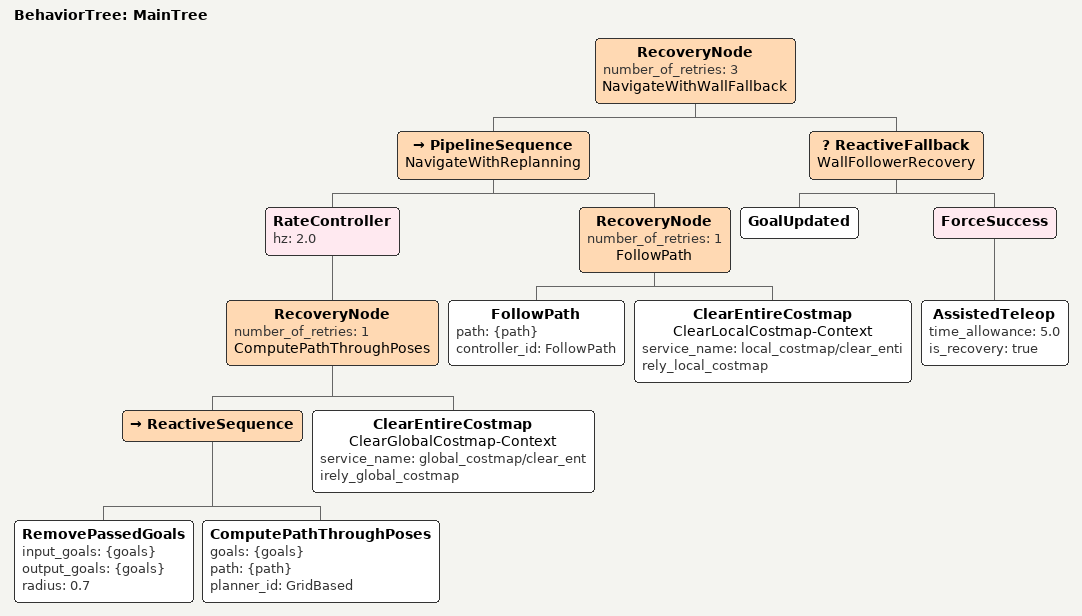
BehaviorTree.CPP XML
<!-- Multi-goal MPPI with three 5-second wall-follow recoveries before failure. -->
<root main_tree_to_execute="MainTree">
  <BehaviorTree ID="MainTree">
    <RecoveryNode number_of_retries="3" name="NavigateWithWallFallback">
      <PipelineSequence name="NavigateWithReplanning">
        <RateController hz="2.0">
          <RecoveryNode number_of_retries="1" name="ComputePathThroughPoses">
            <ReactiveSequence>
              <RemovePassedGoals input_goals="{goals}" output_goals="{goals}" radius="0.7"/>
              <ComputePathThroughPoses goals="{goals}" path="{path}" planner_id="GridBased"/>
            </ReactiveSequence>
            <ClearEntireCostmap name="ClearGlobalCostmap-Context" service_name="global_costmap/clear_entirely_global_costmap"/>
          </RecoveryNode>
        </RateController>
        <RecoveryNode number_of_retries="1" name="FollowPath">
          <FollowPath path="{path}" controller_id="FollowPath"/>
          <ClearEntireCostmap name="ClearLocalCostmap-Context" service_name="local_costmap/clear_entirely_local_costmap"/>
        </RecoveryNode>
      </PipelineSequence>
      <ReactiveFallback name="WallFollowerRecovery">
        <GoalUpdated/>
        <ForceSuccess>
          <AssistedTeleop time_allowance="5.0" is_recovery="true"/>
        </ForceSuccess>
      </ReactiveFallback>
    </RecoveryNode>
  </BehaviorTree>
</root>
